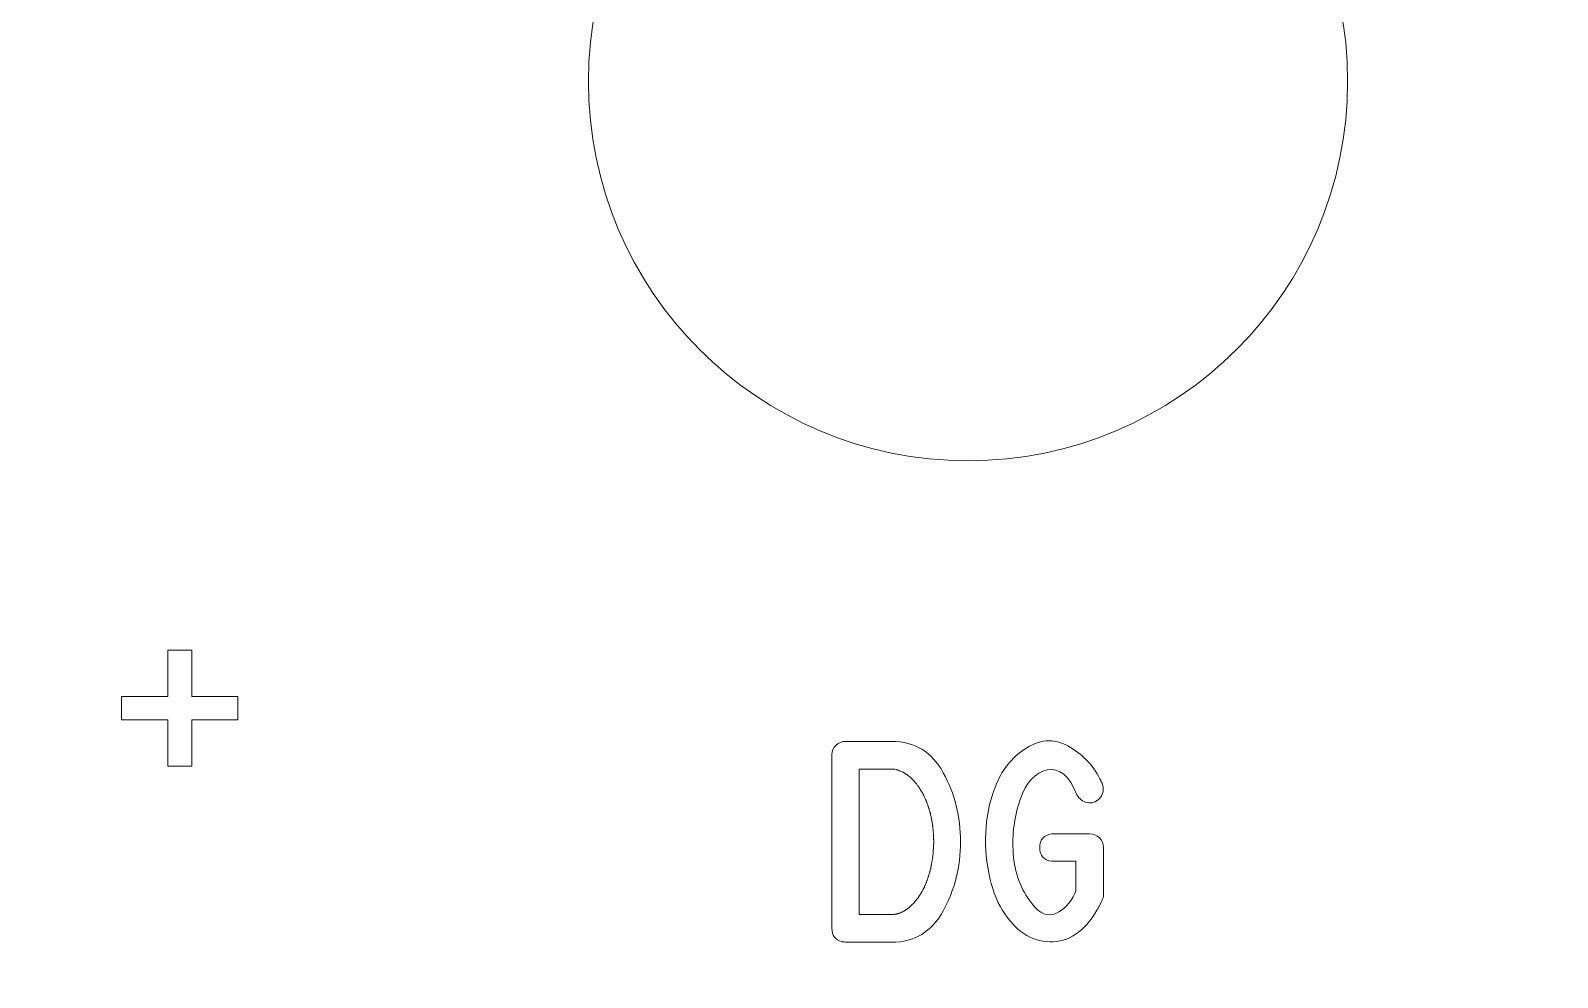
# Model space of a CAD drawing. Header units: millimetres. Extents: x -104 to 90, y -60 to 124.
# Drawn here: x -30.29 to -6.15, y 94.17 to 109.14 of the extents above; entities that cross this region are included whole.
import ezdxf

# ---------------------------------------------------------------- set-up
doc = ezdxf.new("R2010")
doc.units = ezdxf.units.MM
doc.header["$MEASUREMENT"] = 0
doc.layers.add('Cut', color=7, linetype='Continuous')
doc.layers.add('Engrave', color=7, linetype='Continuous')

msp = doc.modelspace()

# ---------------------------------------------------------------- linework, layer by layer
at = {"layer": 'Cut', "color": 250, "lineweight": 9}
msp.add_ellipse((-15.471, 108.3414), major_axis=(0, 6), ratio=1, dxfattribs=at)
msp.add_open_spline([(39.8308, 68.5664), (40.2289, 68.5666), (40.6106, 68.725), (40.8919, 69.0067), (40.8919, 69.0067), (41.1732, 69.2883), (41.3311, 69.6683), (41.3308, 70.0664), (41.3308, 70.0664), (41.3308, 70.0664), (41.3308, 74.5539), (41.3308, 74.5539), (41.3308, 74.5539), (41.3306, 74.9519), (41.1722, 75.3336), (40.8905, 75.6149), (40.8905, 75.6149), (40.6089, 75.8962), (40.2289, 76.0541), (39.8308, 76.0539), (39.8308, 76.0539), (39.8308, 76.0539), (37.3683, 76.0539), (37.3683, 76.0539), (37.3683, 76.0539), (35.2247, 76.0539), (33.244, 77.1975), (32.1722, 79.0539), (32.1722, 79.0539), (31.1004, 80.9103), (31.1004, 83.1975), (32.1722, 85.0539), (32.1722, 85.0539), (33.244, 86.9103), (35.2247, 88.0539), (37.3683, 88.0539), (37.3683, 88.0539), (37.3683, 88.0539), (39.8308, 88.0539), (39.8308, 88.0539), (39.8308, 88.0539), (40.2289, 88.0541), (40.6106, 88.2125), (40.8919, 88.4942), (40.8919, 88.4942), (41.1732, 88.7758), (41.3311, 89.1558), (41.3308, 89.5539), (41.3308, 89.5539), (41.3308, 89.5539), (41.3308, 103.1289), (41.3308, 103.1289), (41.3308, 103.1289), (41.3306, 103.5269), (41.1722, 103.9086), (40.8905, 104.1899), (40.8905, 104.1899), (40.6089, 104.4712), (40.2289, 104.6291), (39.8308, 104.6289), (39.8308, 104.6289), (39.8308, 104.6289), (37.3683, 104.6289), (37.3683, 104.6289), (37.3683, 104.6289), (35.2247, 104.6289), (33.244, 105.7725), (32.1722, 107.6289), (32.1722, 107.6289), (31.1004, 109.4853), (31.1004, 111.7725), (32.1722, 113.6289), (32.1722, 113.6289), (33.244, 115.4853), (35.2247, 116.6289), (37.3683, 116.6289), (37.3683, 116.6289), (37.3683, 116.6289), (39.8308, 116.6289), (39.8308, 116.6289), (39.8308, 116.6289), (40.2289, 116.6291), (40.6106, 116.7875), (40.8919, 117.0692), (40.8919, 117.0692), (41.1732, 117.3508), (41.3311, 117.7308), (41.3308, 118.1289), (41.3308, 118.1289), (41.3308, 118.1289), (41.3308, 122.6164), (41.3308, 122.6164), (41.3308, 122.6164), (41.3306, 123.0144), (41.1722, 123.3961), (40.8905, 123.6774), (40.8905, 123.6774), (40.6089, 123.9587), (40.2289, 124.1166), (39.8308, 124.1164), (39.8308, 124.1164), (39.8308, 124.1164), (-101.6192, 124.1164), (-101.6192, 124.1164), (-101.6192, 124.1164), (-102.0172, 124.1161), (-102.3989, 123.9577), (-102.6802, 123.6761), (-102.6802, 123.6761), (-102.9615, 123.3944), (-103.1194, 123.0144), (-103.1192, 122.6164), (-103.1192, 122.6164), (-103.1192, 122.6164), (-103.1192, 118.1289), (-103.1192, 118.1289), (-103.1192, 118.1289), (-103.1189, 117.7308), (-102.9605, 117.3491), (-102.6789, 117.0678), (-102.6789, 117.0678), (-102.3972, 116.7865), (-102.0172, 116.6286), (-101.6192, 116.6289), (-101.6192, 116.6289), (-101.6192, 116.6289), (-99.1567, 116.6289), (-99.1567, 116.6289), (-99.1567, 116.6289), (-97.0131, 116.6289), (-95.0323, 115.4853), (-93.9605, 113.6289), (-93.9605, 113.6289), (-92.8887, 111.7725), (-92.8887, 109.4853), (-93.9605, 107.6289), (-93.9605, 107.6289), (-95.0323, 105.7725), (-97.0131, 104.6289), (-99.1567, 104.6289), (-99.1567, 104.6289), (-99.1567, 104.6289), (-101.6192, 104.6289), (-101.6192, 104.6289), (-101.6192, 104.6289), (-102.0172, 104.6286), (-102.3989, 104.4702), (-102.6802, 104.1886), (-102.6802, 104.1886), (-102.9615, 103.9069), (-103.1194, 103.5269), (-103.1192, 103.1289), (-103.1192, 103.1289), (-103.1192, 103.1289), (-103.1192, 89.5539), (-103.1192, 89.5539), (-103.1192, 89.5539), (-103.1189, 89.1558), (-102.9605, 88.7741), (-102.6789, 88.4928), (-102.6789, 88.4928), (-102.3972, 88.2115), (-102.0172, 88.0536), (-101.6192, 88.0539), (-101.6192, 88.0539), (-101.6192, 88.0539), (-99.1567, 88.0539), (-99.1567, 88.0539), (-99.1567, 88.0539), (-97.0131, 88.0539), (-95.0323, 86.9103), (-93.9605, 85.0539), (-93.9605, 85.0539), (-92.8887, 83.1975), (-92.8887, 80.9103), (-93.9605, 79.0539), (-93.9605, 79.0539), (-95.0323, 77.1975), (-97.0131, 76.0539), (-99.1567, 76.0539), (-99.1567, 76.0539), (-99.1567, 76.0539), (-101.6192, 76.0539), (-101.6192, 76.0539), (-101.6192, 76.0539), (-102.0172, 76.0536), (-102.3989, 75.8952), (-102.6802, 75.6136), (-102.6802, 75.6136), (-102.9615, 75.3319), (-103.1194, 74.9519), (-103.1192, 74.5539), (-103.1192, 74.5539), (-103.1192, 74.5539), (-103.1192, 70.0664), (-103.1192, 70.0664), (-103.1192, 70.0664), (-103.1189, 69.6683), (-102.9605, 69.2866), (-102.6789, 69.0053), (-102.6789, 69.0053), (-102.3972, 68.724), (-102.0172, 68.5661), (-101.6192, 68.5664), (-101.6192, 68.5664), (-101.6192, 68.5664), (39.8308, 68.5664), (39.8308, 68.5664)], degree=3, knots=[0, 0, 0, 0, 0.0188679, 0.0188679, 0.0188679, 0.0188679, 0.0377358, 0.0377358, 0.0377358, 0.0377358, 0.0566038, 0.0566038, 0.0566038, 0.0566038, 0.0754717, 0.0754717, 0.0754717, 0.0754717, 0.0943396, 0.0943396, 0.0943396, 0.0943396, 0.1132075, 0.1132075, 0.1132075, 0.1132075, 0.1320755, 0.1320755, 0.1320755, 0.1320755, 0.1509434, 0.1509434, 0.1509434, 0.1509434, 0.1698113, 0.1698113, 0.1698113, 0.1698113, 0.1886792, 0.1886792, 0.1886792, 0.1886792, 0.2075472, 0.2075472, 0.2075472, 0.2075472, 0.2264151, 0.2264151, 0.2264151, 0.2264151, 0.245283, 0.245283, 0.245283, 0.245283, 0.2641509, 0.2641509, 0.2641509, 0.2641509, 0.2830189, 0.2830189, 0.2830189, 0.2830189, 0.3018868, 0.3018868, 0.3018868, 0.3018868, 0.3207547, 0.3207547, 0.3207547, 0.3207547, 0.3396226, 0.3396226, 0.3396226, 0.3396226, 0.3584906, 0.3584906, 0.3584906, 0.3584906, 0.3773585, 0.3773585, 0.3773585, 0.3773585, 0.3962264, 0.3962264, 0.3962264, 0.3962264, 0.4150943, 0.4150943, 0.4150943, 0.4150943, 0.4339623, 0.4339623, 0.4339623, 0.4339623, 0.4528302, 0.4528302, 0.4528302, 0.4528302, 0.4716981, 0.4716981, 0.4716981, 0.4716981, 0.490566, 0.490566, 0.490566, 0.490566, 0.509434, 0.509434, 0.509434, 0.509434, 0.5283019, 0.5283019, 0.5283019, 0.5283019, 0.5471698, 0.5471698, 0.5471698, 0.5471698, 0.5660377, 0.5660377, 0.5660377, 0.5660377, 0.5849057, 0.5849057, 0.5849057, 0.5849057, 0.6037736, 0.6037736, 0.6037736, 0.6037736, 0.6226415, 0.6226415, 0.6226415, 0.6226415, 0.6415094, 0.6415094, 0.6415094, 0.6415094, 0.6603774, 0.6603774, 0.6603774, 0.6603774, 0.6792453, 0.6792453, 0.6792453, 0.6792453, 0.6981132, 0.6981132, 0.6981132, 0.6981132, 0.7169811, 0.7169811, 0.7169811, 0.7169811, 0.7358491, 0.7358491, 0.7358491, 0.7358491, 0.754717, 0.754717, 0.754717, 0.754717, 0.7735849, 0.7735849, 0.7735849, 0.7735849, 0.7924528, 0.7924528, 0.7924528, 0.7924528, 0.8113208, 0.8113208, 0.8113208, 0.8113208, 0.8301887, 0.8301887, 0.8301887, 0.8301887, 0.8490566, 0.8490566, 0.8490566, 0.8490566, 0.8679245, 0.8679245, 0.8679245, 0.8679245, 0.8867925, 0.8867925, 0.8867925, 0.8867925, 0.9056604, 0.9056604, 0.9056604, 0.9056604, 0.9245283, 0.9245283, 0.9245283, 0.9245283, 0.9433962, 0.9433962, 0.9433962, 0.9433962, 0.9622642, 0.9622642, 0.9622642, 0.9622642, 1, 1, 1, 1], dxfattribs=at)
at = {"layer": 'Engrave', "color": 240, "lineweight": 9}
for points, knots in [([(-27.7377, 99.348), (-27.7377, 99.348), (-27.7377, 98.6129), (-27.7377, 98.6129), (-27.7377, 98.6129), (-27.7377, 98.6129), (-27.0101, 98.6129), (-27.0101, 98.6129), (-27.0101, 98.6129), (-27.0101, 98.6129), (-27.0101, 98.2467), (-27.0101, 98.2467), (-27.0101, 98.2467), (-27.0101, 98.2467), (-27.7377, 98.2467), (-27.7377, 98.2467), (-27.7377, 98.2467), (-27.7377, 98.2467), (-27.7377, 97.5116), (-27.7377, 97.5116), (-27.7377, 97.5116), (-27.7377, 97.5116), (-28.1189, 97.5116), (-28.1189, 97.5116), (-28.1189, 97.5116), (-28.1189, 97.5116), (-28.1189, 98.2467), (-28.1189, 98.2467), (-28.1189, 98.2467), (-28.1189, 98.2467), (-28.8514, 98.2467), (-28.8514, 98.2467), (-28.8514, 98.2467), (-28.8514, 98.2467), (-28.8514, 98.6129), (-28.8514, 98.6129), (-28.8514, 98.6129), (-28.8514, 98.6129), (-28.1189, 98.6129), (-28.1189, 98.6129), (-28.1189, 98.6129), (-28.1189, 98.6129), (-28.1189, 99.348), (-28.1189, 99.348), (-28.1189, 99.348), (-28.1189, 99.348), (-27.7377, 99.348), (-27.7377, 99.348)], [0, 0, 0, 0, 0.0769231, 0.0769231, 0.0769231, 0.0769231, 0.1538462, 0.1538462, 0.1538462, 0.1538462, 0.2307692, 0.2307692, 0.2307692, 0.2307692, 0.3076923, 0.3076923, 0.3076923, 0.3076923, 0.3846154, 0.3846154, 0.3846154, 0.3846154, 0.4615385, 0.4615385, 0.4615385, 0.4615385, 0.5384615, 0.5384615, 0.5384615, 0.5384615, 0.6153846, 0.6153846, 0.6153846, 0.6153846, 0.6923077, 0.6923077, 0.6923077, 0.6923077, 0.7692308, 0.7692308, 0.7692308, 0.7692308, 0.8461538, 0.8461538, 0.8461538, 0.8461538, 1, 1, 1, 1]), ([(-17.408, 97.9043), (-17.408, 97.9043), (-16.6778, 97.9043), (-16.6778, 97.9043), (-16.6778, 97.9043), (-16.3148, 97.9043), (-16.0433, 97.7392), (-15.8623, 97.4085), (-15.8623, 97.4085), (-15.6814, 97.0777), (-15.5909, 96.7137), (-15.5909, 96.3168), (-15.5909, 96.3168), (-15.5909, 95.9199), (-15.6819, 95.5564), (-15.8629, 95.2257), (-15.8629, 95.2257), (-16.0444, 94.8949), (-16.3158, 94.7293), (-16.6778, 94.7293), (-16.6778, 94.7293), (-16.6778, 94.7293), (-17.408, 94.7293), (-17.408, 94.7293), (-17.408, 94.7293), (-17.408, 94.7293), (-17.4049, 94.7293), (-17.4049, 94.7293), (-17.4049, 94.7293), (-17.4049, 94.7293), (-17.408, 94.7293), (-17.408, 94.7293), (-17.408, 94.7293), (-17.4419, 94.7346), (-17.4604, 94.7378), (-17.4636, 94.7388), (-17.4636, 94.7388), (-17.571, 94.7642), (-17.6245, 94.8346), (-17.6234, 94.9494), (-17.6234, 94.9494), (-17.6234, 94.9494), (-17.625, 94.9494), (-17.625, 94.9494), (-17.625, 94.9494), (-17.625, 94.9494), (-17.6234, 97.6873), (-17.6234, 97.6873), (-17.6234, 97.6873), (-17.6245, 97.6905), (-17.625, 97.6948), (-17.625, 97.6995), (-17.625, 97.6995), (-17.6218, 97.7567), (-17.5996, 97.8048), (-17.5578, 97.8445), (-17.5578, 97.8445), (-17.5155, 97.8842), (-17.4652, 97.9043), (-17.4065, 97.9043), (-17.4065, 97.9043), (-17.4065, 97.9043), (-17.408, 97.9043), (-17.408, 97.9043)], [0, 0, 0, 0, 0.0588235, 0.0588235, 0.0588235, 0.0588235, 0.1176471, 0.1176471, 0.1176471, 0.1176471, 0.1764706, 0.1764706, 0.1764706, 0.1764706, 0.2352941, 0.2352941, 0.2352941, 0.2352941, 0.2941176, 0.2941176, 0.2941176, 0.2941176, 0.3529412, 0.3529412, 0.3529412, 0.3529412, 0.4117647, 0.4117647, 0.4117647, 0.4117647, 0.4705882, 0.4705882, 0.4705882, 0.4705882, 0.5294118, 0.5294118, 0.5294118, 0.5294118, 0.5882353, 0.5882353, 0.5882353, 0.5882353, 0.6470588, 0.6470588, 0.6470588, 0.6470588, 0.7058824, 0.7058824, 0.7058824, 0.7058824, 0.7647059, 0.7647059, 0.7647059, 0.7647059, 0.8235294, 0.8235294, 0.8235294, 0.8235294, 0.8823529, 0.8823529, 0.8823529, 0.8823529, 1, 1, 1, 1]), ([(-14.1351, 96.0083), (-14.1351, 96.0083), (-14.1489, 96.0099), (-14.1489, 96.0099), (-14.1489, 96.0099), (-14.2754, 96.0252), (-14.3383, 96.0972), (-14.3383, 96.2253), (-14.3383, 96.2253), (-14.3383, 96.3533), (-14.2754, 96.4253), (-14.1489, 96.4406), (-14.1489, 96.4406), (-14.1489, 96.4406), (-14.1351, 96.4438), (-14.1351, 96.4438), (-14.1351, 96.4438), (-14.1351, 96.4438), (-14.1214, 96.4438), (-14.1214, 96.4438), (-14.1214, 96.4438), (-14.1214, 96.4438), (-13.5494, 96.4438), (-13.5494, 96.4438), (-13.5494, 96.4438), (-13.489, 96.4438), (-13.4377, 96.4226), (-13.3948, 96.3798), (-13.3948, 96.3798), (-13.352, 96.3369), (-13.3308, 96.2851), (-13.3308, 96.2253), (-13.3308, 96.2253), (-13.3308, 96.2253), (-13.3308, 95.4394), (-13.3308, 95.4394), (-13.3308, 95.4394), (-13.3308, 95.4394), (-13.3493, 95.3992), (-13.3493, 95.3992), (-13.3493, 95.3992), (-13.3493, 95.3992), (-13.3599, 95.3744), (-13.3599, 95.3744), (-13.3599, 95.3744), (-13.3599, 95.3744), (-13.371, 95.3511), (-13.371, 95.3511), (-13.371, 95.3511), (-13.371, 95.3511), (-13.3832, 95.3278), (-13.3832, 95.3278), (-13.3832, 95.3278), (-13.3832, 95.3278), (-13.3959, 95.3045), (-13.3959, 95.3045), (-13.3959, 95.3045), (-13.3959, 95.3045), (-13.4065, 95.2812), (-13.4065, 95.2812), (-13.4065, 95.2812), (-13.4065, 95.2812), (-13.4192, 95.2579), (-13.4192, 95.2579), (-13.4192, 95.2579), (-13.4192, 95.2579), (-13.4329, 95.2347), (-13.4329, 95.2347), (-13.4329, 95.2347), (-13.6335, 94.8939), (-13.8827, 94.7272), (-14.1801, 94.7346), (-14.1801, 94.7346), (-14.478, 94.7425), (-14.7278, 94.9108), (-14.9305, 95.2394), (-14.9305, 95.2394), (-15.0268, 95.3955), (-15.0977, 95.5908), (-15.1443, 95.8263), (-15.1443, 95.8263), (-15.1908, 96.0612), (-15.2051, 96.3015), (-15.1861, 96.547), (-15.1861, 96.547), (-15.1676, 96.7925), (-15.1104, 97.0259), (-15.0152, 97.2476), (-15.0152, 97.2476), (-14.9194, 97.4693), (-14.7765, 97.6455), (-14.5865, 97.7757), (-14.5865, 97.7757), (-14.3484, 97.9371), (-14.1172, 97.9556), (-13.8917, 97.8323), (-13.8917, 97.8323), (-13.6663, 97.7085), (-13.498, 97.5355), (-13.3864, 97.3122), (-13.3864, 97.3122), (-13.3864, 97.3122), (-13.3742, 97.2873), (-13.3742, 97.2873), (-13.3742, 97.2873), (-13.3742, 97.2873), (-13.3647, 97.2656), (-13.3647, 97.2656), (-13.3647, 97.2656), (-13.3647, 97.2656), (-13.3525, 97.2423), (-13.3525, 97.2423), (-13.3525, 97.2423), (-13.3171, 97.1444), (-13.3308, 97.064), (-13.3927, 97.0021), (-13.3927, 97.0021), (-13.4525, 96.9433), (-13.5176, 96.9211), (-13.588, 96.9359), (-13.588, 96.9359), (-13.6584, 96.9513), (-13.7123, 96.9925), (-13.751, 97.0608), (-13.751, 97.0608), (-13.8716, 97.3608), (-14.0272, 97.4916), (-14.2182, 97.4529), (-14.2182, 97.4529), (-14.4087, 97.4148), (-14.5516, 97.2587), (-14.6469, 96.9851), (-14.6469, 96.9851), (-14.74, 96.7206), (-14.7765, 96.4359), (-14.7569, 96.1316), (-14.7569, 96.1316), (-14.7373, 95.8273), (-14.6379, 95.5617), (-14.459, 95.3357), (-14.459, 95.3357), (-14.3362, 95.1775), (-14.2113, 95.1267), (-14.0838, 95.1833), (-14.0838, 95.1833), (-13.9568, 95.2405), (-13.8568, 95.3463), (-13.7833, 95.5014), (-13.7833, 95.5014), (-13.7833, 95.5014), (-13.7663, 95.5352), (-13.7663, 95.5352), (-13.7663, 95.5352), (-13.7663, 95.5352), (-13.7663, 96.0083), (-13.7663, 96.0083), (-13.7663, 96.0083), (-13.7663, 96.0083), (-14.1351, 96.0083), (-14.1351, 96.0083)], [0, 0, 0, 0, 0.0243902, 0.0243902, 0.0243902, 0.0243902, 0.0487805, 0.0487805, 0.0487805, 0.0487805, 0.0731707, 0.0731707, 0.0731707, 0.0731707, 0.097561, 0.097561, 0.097561, 0.097561, 0.1219512, 0.1219512, 0.1219512, 0.1219512, 0.1463415, 0.1463415, 0.1463415, 0.1463415, 0.1707317, 0.1707317, 0.1707317, 0.1707317, 0.195122, 0.195122, 0.195122, 0.195122, 0.2195122, 0.2195122, 0.2195122, 0.2195122, 0.2439024, 0.2439024, 0.2439024, 0.2439024, 0.2682927, 0.2682927, 0.2682927, 0.2682927, 0.2926829, 0.2926829, 0.2926829, 0.2926829, 0.3170732, 0.3170732, 0.3170732, 0.3170732, 0.3414634, 0.3414634, 0.3414634, 0.3414634, 0.3658537, 0.3658537, 0.3658537, 0.3658537, 0.3902439, 0.3902439, 0.3902439, 0.3902439, 0.4146341, 0.4146341, 0.4146341, 0.4146341, 0.4390244, 0.4390244, 0.4390244, 0.4390244, 0.4634146, 0.4634146, 0.4634146, 0.4634146, 0.4878049, 0.4878049, 0.4878049, 0.4878049, 0.5121951, 0.5121951, 0.5121951, 0.5121951, 0.5365854, 0.5365854, 0.5365854, 0.5365854, 0.5609756, 0.5609756, 0.5609756, 0.5609756, 0.5853659, 0.5853659, 0.5853659, 0.5853659, 0.6097561, 0.6097561, 0.6097561, 0.6097561, 0.6341463, 0.6341463, 0.6341463, 0.6341463, 0.6585366, 0.6585366, 0.6585366, 0.6585366, 0.6829268, 0.6829268, 0.6829268, 0.6829268, 0.7073171, 0.7073171, 0.7073171, 0.7073171, 0.7317073, 0.7317073, 0.7317073, 0.7317073, 0.7560976, 0.7560976, 0.7560976, 0.7560976, 0.7804878, 0.7804878, 0.7804878, 0.7804878, 0.804878, 0.804878, 0.804878, 0.804878, 0.8292683, 0.8292683, 0.8292683, 0.8292683, 0.8536585, 0.8536585, 0.8536585, 0.8536585, 0.8780488, 0.8780488, 0.8780488, 0.8780488, 0.902439, 0.902439, 0.902439, 0.902439, 0.9268293, 0.9268293, 0.9268293, 0.9268293, 0.9512195, 0.9512195, 0.9512195, 0.9512195, 1, 1, 1, 1]), ([(-16.6778, 95.1664), (-16.6757, 95.1664), (-16.6736, 95.1664), (-16.6714, 95.1664), (-16.6714, 95.1664), (-16.6693, 95.1664), (-16.6667, 95.1664), (-16.664, 95.1664), (-16.664, 95.1664), (-16.6619, 95.1664), (-16.6598, 95.1669), (-16.6582, 95.1675), (-16.6582, 95.1675), (-16.6566, 95.168), (-16.6545, 95.168), (-16.6513, 95.168), (-16.6513, 95.168), (-16.6492, 95.168), (-16.6471, 95.1685), (-16.6445, 95.169), (-16.6445, 95.169), (-16.6418, 95.1696), (-16.6392, 95.1696), (-16.636, 95.1696), (-16.636, 95.1696), (-16.6339, 95.1696), (-16.6318, 95.1701), (-16.6296, 95.1701), (-16.6296, 95.1701), (-16.6275, 95.1706), (-16.6249, 95.1712), (-16.6217, 95.1712), (-16.6217, 95.1712), (-16.6201, 95.1712), (-16.618, 95.1712), (-16.6159, 95.1717), (-16.6159, 95.1717), (-16.6138, 95.1722), (-16.6111, 95.1727), (-16.6079, 95.1727), (-16.6079, 95.1727), (-16.6037, 95.1749), (-16.5995, 95.1759), (-16.5958, 95.1759), (-16.5958, 95.1759), (-16.5937, 95.1759), (-16.5915, 95.1764), (-16.5894, 95.178), (-16.5894, 95.178), (-16.5873, 95.1796), (-16.5847, 95.1812), (-16.5815, 95.1817), (-16.5815, 95.1817), (-16.5794, 95.1817), (-16.5772, 95.1823), (-16.5746, 95.1828), (-16.5746, 95.1828), (-16.572, 95.1833), (-16.5693, 95.1839), (-16.5661, 95.1849), (-16.5661, 95.1849), (-16.564, 95.1849), (-16.5619, 95.1854), (-16.5598, 95.1865), (-16.5598, 95.1865), (-16.5577, 95.1876), (-16.5556, 95.1886), (-16.5524, 95.1897), (-16.5524, 95.1897), (-16.546, 95.1918), (-16.5413, 95.1939), (-16.5381, 95.196), (-16.5381, 95.196), (-16.5196, 95.2024), (-16.5143, 95.204), (-16.5227, 95.2024), (-16.5227, 95.2024), (-16.5206, 95.2024), (-16.5185, 95.2029), (-16.5164, 95.2045), (-16.5164, 95.2045), (-16.5143, 95.2061), (-16.5116, 95.2071), (-16.509, 95.2082), (-16.509, 95.2082), (-16.4995, 95.2145), (-16.4952, 95.2172), (-16.4963, 95.2161), (-16.4963, 95.2161), (-16.4862, 95.2214), (-16.4809, 95.2241), (-16.4809, 95.2241), (-16.4809, 95.2241), (-16.4788, 95.2251), (-16.4767, 95.2262), (-16.4746, 95.2278), (-16.4746, 95.2278), (-16.4725, 95.2294), (-16.4698, 95.231), (-16.4667, 95.2331), (-16.4667, 95.2331), (-16.4577, 95.2394), (-16.4529, 95.2426), (-16.4529, 95.2426), (-16.4529, 95.2426), (-16.4508, 95.2437), (-16.4487, 95.2447), (-16.446, 95.2463), (-16.446, 95.2463), (-16.4434, 95.2479), (-16.4407, 95.2495), (-16.4375, 95.2516), (-16.4375, 95.2516), (-16.4354, 95.2526), (-16.4333, 95.2542), (-16.4312, 95.2564), (-16.4312, 95.2564), (-16.4291, 95.2585), (-16.4264, 95.2606), (-16.4233, 95.2627), (-16.4233, 95.2627), (-16.4217, 95.2638), (-16.4196, 95.2648), (-16.4174, 95.2664), (-16.4174, 95.2664), (-16.4153, 95.268), (-16.4127, 95.2701), (-16.4095, 95.2717), (-16.4095, 95.2717), (-16.4074, 95.2738), (-16.4021, 95.278), (-16.3942, 95.2844), (-16.3942, 95.2844), (-16.3857, 95.2929), (-16.3815, 95.2966), (-16.3815, 95.2966), (-16.3815, 95.2966), (-16.3793, 95.2987), (-16.3778, 95.3008), (-16.3756, 95.3029), (-16.3756, 95.3029), (-16.3735, 95.305), (-16.3709, 95.3077), (-16.3677, 95.3109), (-16.3677, 95.3109), (-16.3656, 95.313), (-16.3635, 95.3146), (-16.3613, 95.3167), (-16.3613, 95.3167), (-16.3592, 95.3188), (-16.3571, 95.3214), (-16.3539, 95.3246), (-16.3539, 95.3246), (-16.3508, 95.3267), (-16.346, 95.331), (-16.3397, 95.3368), (-16.3397, 95.3368), (-16.3375, 95.3389), (-16.3354, 95.341), (-16.3338, 95.3431), (-16.3338, 95.3431), (-16.3317, 95.3453), (-16.3291, 95.3479), (-16.3259, 95.3511), (-16.3259, 95.3511), (-16.3238, 95.3532), (-16.3217, 95.3553), (-16.3195, 95.358), (-16.3195, 95.358), (-16.3174, 95.3606), (-16.3148, 95.3632), (-16.3121, 95.3664), (-16.3121, 95.3664), (-16.2994, 95.3828), (-16.2952, 95.3881), (-16.2994, 95.3818), (-16.2994, 95.3818), (-16.292, 95.3892), (-16.2878, 95.395), (-16.2857, 95.3992), (-16.2857, 95.3992), (-16.2762, 95.4114), (-16.2719, 95.4172), (-16.273, 95.4162), (-16.273, 95.4162), (-16.2709, 95.4193), (-16.2687, 95.422), (-16.2672, 95.4246), (-16.2672, 95.4246), (-16.265, 95.4273), (-16.2624, 95.4299), (-16.2592, 95.4331), (-16.2592, 95.4331), (-16.2571, 95.4363), (-16.2555, 95.4394), (-16.2539, 95.4426), (-16.2539, 95.4426), (-16.2523, 95.4458), (-16.2497, 95.4484), (-16.247, 95.4516), (-16.247, 95.4516), (-16.246, 95.4548), (-16.2439, 95.458), (-16.2412, 95.4617), (-16.2412, 95.4617), (-16.2386, 95.4654), (-16.2365, 95.4685), (-16.2343, 95.4717), (-16.2343, 95.4717), (-16.228, 95.4802), (-16.2243, 95.4865), (-16.2222, 95.4908), (-16.2222, 95.4908), (-16.2201, 95.4934), (-16.2179, 95.4971), (-16.2164, 95.5008), (-16.2164, 95.5008), (-16.2148, 95.504), (-16.2127, 95.5077), (-16.2095, 95.5109), (-16.2095, 95.5109), (-16.2074, 95.5135), (-16.2058, 95.5172), (-16.2042, 95.5209), (-16.2042, 95.5209), (-16.2026, 95.5241), (-16.2005, 95.5278), (-16.1973, 95.531), (-16.1973, 95.531), (-16.1952, 95.5358), (-16.192, 95.5426), (-16.1878, 95.5511), (-16.1878, 95.5511), (-16.1857, 95.5543), (-16.1841, 95.5574), (-16.1825, 95.5617), (-16.1825, 95.5617), (-16.1809, 95.5659), (-16.1788, 95.5701), (-16.1756, 95.5744), (-16.1756, 95.5744), (-16.1735, 95.5776), (-16.1714, 95.5807), (-16.1698, 95.5844), (-16.1698, 95.5844), (-16.1687, 95.5881), (-16.1661, 95.5918), (-16.1629, 95.5961), (-16.1629, 95.5961), (-16.1619, 95.5993), (-16.1608, 95.6024), (-16.1592, 95.6067), (-16.1592, 95.6067), (-16.1576, 95.6109), (-16.156, 95.6151), (-16.1539, 95.6194), (-16.1539, 95.6194), (-16.1507, 95.6241), (-16.147, 95.6321), (-16.1428, 95.6426), (-16.1428, 95.6426), (-16.1327, 95.668), (-16.129, 95.6765), (-16.1322, 95.667), (-16.1322, 95.667), (-16.1312, 95.6702), (-16.1296, 95.6744), (-16.128, 95.6786), (-16.128, 95.6786), (-16.1264, 95.6834), (-16.1248, 95.6882), (-16.1227, 95.6919), (-16.1227, 95.6919), (-16.1216, 95.6961), (-16.1206, 95.7003), (-16.119, 95.7046), (-16.119, 95.7046), (-16.1174, 95.7088), (-16.1153, 95.713), (-16.1137, 95.7183), (-16.1137, 95.7183), (-16.1105, 95.7278), (-16.1079, 95.7358), (-16.1058, 95.7432), (-16.1058, 95.7432), (-16.1047, 95.7474), (-16.1036, 95.7517), (-16.1021, 95.7559), (-16.1021, 95.7559), (-16.1005, 95.7596), (-16.0984, 95.7644), (-16.0962, 95.7696), (-16.0962, 95.7696), (-16.1005, 95.7591), (-16.0978, 95.7681), (-16.0888, 95.7961), (-16.0888, 95.7961), (-16.0867, 95.8009), (-16.0835, 95.8099), (-16.0793, 95.822), (-16.0793, 95.822), (-16.0793, 95.8263), (-16.0788, 95.831), (-16.0772, 95.8353), (-16.0772, 95.8353), (-16.0756, 95.84), (-16.074, 95.8448), (-16.073, 95.8501), (-16.073, 95.8501), (-16.0719, 95.8543), (-16.0708, 95.8585), (-16.0698, 95.8633), (-16.0698, 95.8633), (-16.0692, 95.8681), (-16.0677, 95.8728), (-16.0655, 95.8781), (-16.0655, 95.8781), (-16.0655, 95.8813), (-16.0645, 95.885), (-16.0629, 95.8898), (-16.0629, 95.8898), (-16.0613, 95.8945), (-16.0603, 95.8993), (-16.0592, 95.9046), (-16.0592, 95.9046), (-16.0581, 95.9115), (-16.0565, 95.9215), (-16.0544, 95.9337), (-16.0544, 95.9337), (-16.0544, 95.9379), (-16.0539, 95.9422), (-16.0523, 95.9469), (-16.0523, 95.9469), (-16.0507, 95.9517), (-16.0491, 95.9564), (-16.0486, 95.9617), (-16.0486, 95.9617), (-16.0486, 95.966), (-16.0481, 95.9702), (-16.047, 95.975), (-16.047, 95.975), (-16.046, 95.9797), (-16.0449, 95.9845), (-16.0438, 95.9898), (-16.0438, 95.9898), (-16.0428, 95.9972), (-16.0412, 96.0067), (-16.0391, 96.0194), (-16.0391, 96.0194), (-16.0391, 96.0231), (-16.038, 96.0279), (-16.0364, 96.0332), (-16.0364, 96.0332), (-16.0354, 96.0385), (-16.0338, 96.0432), (-16.0327, 96.0485), (-16.0327, 96.0485), (-16.0327, 96.0559), (-16.0317, 96.0654), (-16.0296, 96.0781), (-16.0296, 96.0781), (-16.0296, 96.0824), (-16.0296, 96.0866), (-16.029, 96.0914), (-16.029, 96.0914), (-16.0285, 96.0961), (-16.0274, 96.1014), (-16.0264, 96.1073), (-16.0264, 96.1073), (-16.0248, 96.12), (-16.0237, 96.1295), (-16.0237, 96.1369), (-16.0237, 96.1369), (-16.0227, 96.1443), (-16.0222, 96.1538), (-16.0222, 96.1665), (-16.0222, 96.1665), (-16.0211, 96.1739), (-16.0206, 96.184), (-16.0206, 96.1972), (-16.0206, 96.1972), (-16.0195, 96.2046), (-16.019, 96.2147), (-16.019, 96.2268), (-16.019, 96.2268), (-16.019, 96.2321), (-16.0184, 96.2369), (-16.0179, 96.2417), (-16.0179, 96.2417), (-16.0174, 96.2464), (-16.0169, 96.2517), (-16.0158, 96.2581), (-16.0158, 96.2581), (-16.0158, 96.2623), (-16.0153, 96.2665), (-16.0147, 96.2713), (-16.0147, 96.2713), (-16.0147, 96.2755), (-16.0142, 96.2813), (-16.0142, 96.2872), (-16.0142, 96.2872), (-16.0142, 96.2914), (-16.0142, 96.2962), (-16.0142, 96.3015), (-16.0142, 96.3015), (-16.0142, 96.3062), (-16.0142, 96.3115), (-16.0142, 96.3168), (-16.0142, 96.3168), (-16.0142, 96.3221), (-16.0142, 96.3269), (-16.0142, 96.3316), (-16.0142, 96.3316), (-16.0142, 96.3364), (-16.0142, 96.3411), (-16.0142, 96.3464), (-16.0142, 96.3464), (-16.0142, 96.3512), (-16.0147, 96.3565), (-16.0147, 96.3607), (-16.0147, 96.3607), (-16.0153, 96.3655), (-16.0158, 96.3713), (-16.0158, 96.3771), (-16.0158, 96.3771), (-16.0158, 96.3814), (-16.0158, 96.3861), (-16.0158, 96.3914), (-16.0158, 96.3914), (-16.0158, 96.3962), (-16.0158, 96.4015), (-16.0158, 96.4068), (-16.0158, 96.4068), (-16.0158, 96.4131), (-16.0169, 96.4232), (-16.019, 96.438), (-16.019, 96.438), (-16.019, 96.4502), (-16.0195, 96.4597), (-16.0206, 96.4655), (-16.0206, 96.4655), (-16.0206, 96.4729), (-16.0216, 96.4835), (-16.0237, 96.4983), (-16.0237, 96.4983), (-16.0237, 96.5105), (-16.0243, 96.52), (-16.0253, 96.5264), (-16.0253, 96.5264), (-16.0253, 96.5332), (-16.0259, 96.5433), (-16.028, 96.5555), (-16.028, 96.5555), (-16.029, 96.5597), (-16.0301, 96.5645), (-16.0306, 96.5697), (-16.0306, 96.5697), (-16.0311, 96.5745), (-16.0311, 96.5798), (-16.0311, 96.5851), (-16.0311, 96.5851), (-16.0333, 96.5973), (-16.0354, 96.6073), (-16.0375, 96.6147), (-16.0375, 96.6147), (-16.0386, 96.6184), (-16.0396, 96.6232), (-16.0407, 96.6274), (-16.0407, 96.6274), (-16.0417, 96.6322), (-16.0423, 96.6369), (-16.0423, 96.6422), (-16.0423, 96.6422), (-16.0433, 96.6496), (-16.0449, 96.6592), (-16.047, 96.6719), (-16.047, 96.6719), (-16.0481, 96.6793), (-16.0491, 96.6888), (-16.0513, 96.7015), (-16.0513, 96.7015), (-16.0555, 96.7137), (-16.0581, 96.7232), (-16.0592, 96.729), (-16.0592, 96.729), (-16.0613, 96.7417), (-16.0629, 96.7502), (-16.064, 96.7555), (-16.064, 96.7555), (-16.0661, 96.7597), (-16.0677, 96.7639), (-16.0687, 96.7687), (-16.0687, 96.7687), (-16.0698, 96.7735), (-16.0703, 96.7782), (-16.0714, 96.7835), (-16.0714, 96.7835), (-16.0724, 96.7878), (-16.074, 96.792), (-16.0761, 96.7968), (-16.0761, 96.7968), (-16.0782, 96.8015), (-16.0793, 96.8063), (-16.0793, 96.8116), (-16.0793, 96.8116), (-16.0888, 96.8391), (-16.0915, 96.8481), (-16.0872, 96.8375), (-16.0872, 96.8375), (-16.0894, 96.8449), (-16.0915, 96.8539), (-16.0946, 96.864), (-16.0946, 96.864), (-16.0968, 96.8671), (-16.0989, 96.8708), (-16.1005, 96.8756), (-16.1005, 96.8756), (-16.1021, 96.8804), (-16.1031, 96.8846), (-16.1042, 96.8888), (-16.1042, 96.8888), (-16.1052, 96.892), (-16.1084, 96.901), (-16.1137, 96.9153), (-16.1137, 96.9153), (-16.1174, 96.9253), (-16.1206, 96.9338), (-16.1227, 96.9402), (-16.1227, 96.9402), (-16.1248, 96.9433), (-16.1264, 96.947), (-16.128, 96.9518), (-16.128, 96.9518), (-16.1296, 96.9566), (-16.1312, 96.9608), (-16.1322, 96.965), (-16.1322, 96.965), (-16.1343, 96.9677), (-16.1365, 96.9714), (-16.138, 96.9756), (-16.138, 96.9756), (-16.1402, 96.9798), (-16.1417, 96.9841), (-16.1428, 96.9883), (-16.1428, 96.9883), (-16.147, 96.9984), (-16.1507, 97.0063), (-16.1539, 97.0116), (-16.1539, 97.0116), (-16.1581, 97.0217), (-16.1608, 97.0291), (-16.1629, 97.0333), (-16.1629, 97.0333), (-16.1671, 97.0433), (-16.1708, 97.0513), (-16.174, 97.056), (-16.174, 97.056), (-16.1761, 97.0592), (-16.1783, 97.0629), (-16.1798, 97.0666), (-16.1798, 97.0666), (-16.182, 97.0698), (-16.1835, 97.0735), (-16.1846, 97.0767), (-16.1846, 97.0767), (-16.191, 97.0867), (-16.1952, 97.0941), (-16.1973, 97.0984), (-16.1973, 97.0984), (-16.2063, 97.1127), (-16.2105, 97.1195), (-16.2095, 97.1185), (-16.2095, 97.1185), (-16.2127, 97.1217), (-16.2148, 97.1248), (-16.2164, 97.1285), (-16.2164, 97.1285), (-16.2179, 97.1322), (-16.2201, 97.1354), (-16.2222, 97.1386), (-16.2222, 97.1386), (-16.2243, 97.1428), (-16.228, 97.1487), (-16.2343, 97.1571), (-16.2343, 97.1571), (-16.2365, 97.1603), (-16.2386, 97.1635), (-16.2407, 97.1661), (-16.2407, 97.1661), (-16.2428, 97.1693), (-16.2444, 97.1725), (-16.2455, 97.1756), (-16.2455, 97.1756), (-16.2502, 97.1852), (-16.2592, 97.1968), (-16.2714, 97.2111), (-16.2714, 97.2111), (-16.2735, 97.2132), (-16.282, 97.2249), (-16.2963, 97.2455), (-16.2963, 97.2455), (-16.309, 97.2598), (-16.318, 97.2704), (-16.3243, 97.2767), (-16.3243, 97.2767), (-16.3307, 97.2836), (-16.3397, 97.2936), (-16.3524, 97.3058), (-16.3524, 97.3058), (-16.3603, 97.3153), (-16.3693, 97.3238), (-16.3788, 97.3323), (-16.3788, 97.3323), (-16.3857, 97.3376), (-16.3957, 97.345), (-16.4079, 97.3556), (-16.4079, 97.3556), (-16.4185, 97.364), (-16.428, 97.3714), (-16.4375, 97.3788), (-16.4375, 97.3788), (-16.4614, 97.3942), (-16.4709, 97.4011), (-16.4667, 97.3989), (-16.4667, 97.3989), (-16.4878, 97.4111), (-16.4968, 97.4169), (-16.4947, 97.4159), (-16.4947, 97.4159), (-16.4947, 97.4159), (-16.5042, 97.4206), (-16.5227, 97.4302), (-16.5227, 97.4302), (-16.527, 97.4318), (-16.5365, 97.4355), (-16.5524, 97.4408), (-16.5524, 97.4408), (-16.5656, 97.446), (-16.5757, 97.4497), (-16.5815, 97.4519), (-16.5815, 97.4519), (-16.5868, 97.4524), (-16.5915, 97.454), (-16.5958, 97.4556), (-16.5958, 97.4556), (-16.5995, 97.4572), (-16.6037, 97.4587), (-16.6079, 97.4609), (-16.6079, 97.4609), (-16.6265, 97.464), (-16.636, 97.4656), (-16.636, 97.4656), (-16.636, 97.4656), (-16.6423, 97.4667), (-16.6513, 97.4672), (-16.664, 97.4672), (-16.664, 97.4672), (-16.6667, 97.4672), (-16.6693, 97.4672), (-16.6714, 97.4672), (-16.6714, 97.4672), (-16.6736, 97.4672), (-16.6757, 97.4672), (-16.6778, 97.4672), (-16.6778, 97.4672), (-16.6778, 97.4672), (-17.1895, 97.4672), (-17.1895, 97.4672), (-17.1895, 97.4672), (-17.1895, 97.4672), (-17.1895, 95.1664), (-17.1895, 95.1664), (-17.1895, 95.1664), (-17.1895, 95.1664), (-17.1895, 95.1664), (-17.1895, 95.1664), (-17.1895, 95.1664), (-17.1895, 95.1664), (-16.6778, 95.1664), (-16.6778, 95.1664)], [0, 0, 0, 0, 0.005848, 0.005848, 0.005848, 0.005848, 0.0116959, 0.0116959, 0.0116959, 0.0116959, 0.0175439, 0.0175439, 0.0175439, 0.0175439, 0.0233918, 0.0233918, 0.0233918, 0.0233918, 0.0292398, 0.0292398, 0.0292398, 0.0292398, 0.0350877, 0.0350877, 0.0350877, 0.0350877, 0.0409357, 0.0409357, 0.0409357, 0.0409357, 0.0467836, 0.0467836, 0.0467836, 0.0467836, 0.0526316, 0.0526316, 0.0526316, 0.0526316, 0.0584795, 0.0584795, 0.0584795, 0.0584795, 0.0643275, 0.0643275, 0.0643275, 0.0643275, 0.0701754, 0.0701754, 0.0701754, 0.0701754, 0.0760234, 0.0760234, 0.0760234, 0.0760234, 0.0818713, 0.0818713, 0.0818713, 0.0818713, 0.0877193, 0.0877193, 0.0877193, 0.0877193, 0.0935673, 0.0935673, 0.0935673, 0.0935673, 0.0994152, 0.0994152, 0.0994152, 0.0994152, 0.1052632, 0.1052632, 0.1052632, 0.1052632, 0.1111111, 0.1111111, 0.1111111, 0.1111111, 0.1169591, 0.1169591, 0.1169591, 0.1169591, 0.122807, 0.122807, 0.122807, 0.122807, 0.128655, 0.128655, 0.128655, 0.128655, 0.1345029, 0.1345029, 0.1345029, 0.1345029, 0.1403509, 0.1403509, 0.1403509, 0.1403509, 0.1461988, 0.1461988, 0.1461988, 0.1461988, 0.1520468, 0.1520468, 0.1520468, 0.1520468, 0.1578947, 0.1578947, 0.1578947, 0.1578947, 0.1637427, 0.1637427, 0.1637427, 0.1637427, 0.1695906, 0.1695906, 0.1695906, 0.1695906, 0.1754386, 0.1754386, 0.1754386, 0.1754386, 0.1812865, 0.1812865, 0.1812865, 0.1812865, 0.1871345, 0.1871345, 0.1871345, 0.1871345, 0.1929825, 0.1929825, 0.1929825, 0.1929825, 0.1988304, 0.1988304, 0.1988304, 0.1988304, 0.2046784, 0.2046784, 0.2046784, 0.2046784, 0.2105263, 0.2105263, 0.2105263, 0.2105263, 0.2163743, 0.2163743, 0.2163743, 0.2163743, 0.2222222, 0.2222222, 0.2222222, 0.2222222, 0.2280702, 0.2280702, 0.2280702, 0.2280702, 0.2339181, 0.2339181, 0.2339181, 0.2339181, 0.2397661, 0.2397661, 0.2397661, 0.2397661, 0.245614, 0.245614, 0.245614, 0.245614, 0.251462, 0.251462, 0.251462, 0.251462, 0.2573099, 0.2573099, 0.2573099, 0.2573099, 0.2631579, 0.2631579, 0.2631579, 0.2631579, 0.2690058, 0.2690058, 0.2690058, 0.2690058, 0.2748538, 0.2748538, 0.2748538, 0.2748538, 0.2807018, 0.2807018, 0.2807018, 0.2807018, 0.2865497, 0.2865497, 0.2865497, 0.2865497, 0.2923977, 0.2923977, 0.2923977, 0.2923977, 0.2982456, 0.2982456, 0.2982456, 0.2982456, 0.3040936, 0.3040936, 0.3040936, 0.3040936, 0.3099415, 0.3099415, 0.3099415, 0.3099415, 0.3157895, 0.3157895, 0.3157895, 0.3157895, 0.3216374, 0.3216374, 0.3216374, 0.3216374, 0.3274854, 0.3274854, 0.3274854, 0.3274854, 0.3333333, 0.3333333, 0.3333333, 0.3333333, 0.3391813, 0.3391813, 0.3391813, 0.3391813, 0.3450292, 0.3450292, 0.3450292, 0.3450292, 0.3508772, 0.3508772, 0.3508772, 0.3508772, 0.3567251, 0.3567251, 0.3567251, 0.3567251, 0.3625731, 0.3625731, 0.3625731, 0.3625731, 0.3684211, 0.3684211, 0.3684211, 0.3684211, 0.374269, 0.374269, 0.374269, 0.374269, 0.380117, 0.380117, 0.380117, 0.380117, 0.3859649, 0.3859649, 0.3859649, 0.3859649, 0.3918129, 0.3918129, 0.3918129, 0.3918129, 0.3976608, 0.3976608, 0.3976608, 0.3976608, 0.4035088, 0.4035088, 0.4035088, 0.4035088, 0.4093567, 0.4093567, 0.4093567, 0.4093567, 0.4152047, 0.4152047, 0.4152047, 0.4152047, 0.4210526, 0.4210526, 0.4210526, 0.4210526, 0.4269006, 0.4269006, 0.4269006, 0.4269006, 0.4327485, 0.4327485, 0.4327485, 0.4327485, 0.4385965, 0.4385965, 0.4385965, 0.4385965, 0.4444444, 0.4444444, 0.4444444, 0.4444444, 0.4502924, 0.4502924, 0.4502924, 0.4502924, 0.4561404, 0.4561404, 0.4561404, 0.4561404, 0.4619883, 0.4619883, 0.4619883, 0.4619883, 0.4678363, 0.4678363, 0.4678363, 0.4678363, 0.4736842, 0.4736842, 0.4736842, 0.4736842, 0.4795322, 0.4795322, 0.4795322, 0.4795322, 0.4853801, 0.4853801, 0.4853801, 0.4853801, 0.4912281, 0.4912281, 0.4912281, 0.4912281, 0.497076, 0.497076, 0.497076, 0.497076, 0.502924, 0.502924, 0.502924, 0.502924, 0.5087719, 0.5087719, 0.5087719, 0.5087719, 0.5146199, 0.5146199, 0.5146199, 0.5146199, 0.5204678, 0.5204678, 0.5204678, 0.5204678, 0.5263158, 0.5263158, 0.5263158, 0.5263158, 0.5321637, 0.5321637, 0.5321637, 0.5321637, 0.5380117, 0.5380117, 0.5380117, 0.5380117, 0.5438596, 0.5438596, 0.5438596, 0.5438596, 0.5497076, 0.5497076, 0.5497076, 0.5497076, 0.5555556, 0.5555556, 0.5555556, 0.5555556, 0.5614035, 0.5614035, 0.5614035, 0.5614035, 0.5672515, 0.5672515, 0.5672515, 0.5672515, 0.5730994, 0.5730994, 0.5730994, 0.5730994, 0.5789474, 0.5789474, 0.5789474, 0.5789474, 0.5847953, 0.5847953, 0.5847953, 0.5847953, 0.5906433, 0.5906433, 0.5906433, 0.5906433, 0.5964912, 0.5964912, 0.5964912, 0.5964912, 0.6023392, 0.6023392, 0.6023392, 0.6023392, 0.6081871, 0.6081871, 0.6081871, 0.6081871, 0.6140351, 0.6140351, 0.6140351, 0.6140351, 0.619883, 0.619883, 0.619883, 0.619883, 0.625731, 0.625731, 0.625731, 0.625731, 0.6315789, 0.6315789, 0.6315789, 0.6315789, 0.6374269, 0.6374269, 0.6374269, 0.6374269, 0.6432749, 0.6432749, 0.6432749, 0.6432749, 0.6491228, 0.6491228, 0.6491228, 0.6491228, 0.6549708, 0.6549708, 0.6549708, 0.6549708, 0.6608187, 0.6608187, 0.6608187, 0.6608187, 0.6666667, 0.6666667, 0.6666667, 0.6666667, 0.6725146, 0.6725146, 0.6725146, 0.6725146, 0.6783626, 0.6783626, 0.6783626, 0.6783626, 0.6842105, 0.6842105, 0.6842105, 0.6842105, 0.6900585, 0.6900585, 0.6900585, 0.6900585, 0.6959064, 0.6959064, 0.6959064, 0.6959064, 0.7017544, 0.7017544, 0.7017544, 0.7017544, 0.7076023, 0.7076023, 0.7076023, 0.7076023, 0.7134503, 0.7134503, 0.7134503, 0.7134503, 0.7192982, 0.7192982, 0.7192982, 0.7192982, 0.7251462, 0.7251462, 0.7251462, 0.7251462, 0.7309942, 0.7309942, 0.7309942, 0.7309942, 0.7368421, 0.7368421, 0.7368421, 0.7368421, 0.7426901, 0.7426901, 0.7426901, 0.7426901, 0.748538, 0.748538, 0.748538, 0.748538, 0.754386, 0.754386, 0.754386, 0.754386, 0.7602339, 0.7602339, 0.7602339, 0.7602339, 0.7660819, 0.7660819, 0.7660819, 0.7660819, 0.7719298, 0.7719298, 0.7719298, 0.7719298, 0.7777778, 0.7777778, 0.7777778, 0.7777778, 0.7836257, 0.7836257, 0.7836257, 0.7836257, 0.7894737, 0.7894737, 0.7894737, 0.7894737, 0.7953216, 0.7953216, 0.7953216, 0.7953216, 0.8011696, 0.8011696, 0.8011696, 0.8011696, 0.8070175, 0.8070175, 0.8070175, 0.8070175, 0.8128655, 0.8128655, 0.8128655, 0.8128655, 0.8187135, 0.8187135, 0.8187135, 0.8187135, 0.8245614, 0.8245614, 0.8245614, 0.8245614, 0.8304094, 0.8304094, 0.8304094, 0.8304094, 0.8362573, 0.8362573, 0.8362573, 0.8362573, 0.8421053, 0.8421053, 0.8421053, 0.8421053, 0.8479532, 0.8479532, 0.8479532, 0.8479532, 0.8538012, 0.8538012, 0.8538012, 0.8538012, 0.8596491, 0.8596491, 0.8596491, 0.8596491, 0.8654971, 0.8654971, 0.8654971, 0.8654971, 0.871345, 0.871345, 0.871345, 0.871345, 0.877193, 0.877193, 0.877193, 0.877193, 0.8830409, 0.8830409, 0.8830409, 0.8830409, 0.8888889, 0.8888889, 0.8888889, 0.8888889, 0.8947368, 0.8947368, 0.8947368, 0.8947368, 0.9005848, 0.9005848, 0.9005848, 0.9005848, 0.9064327, 0.9064327, 0.9064327, 0.9064327, 0.9122807, 0.9122807, 0.9122807, 0.9122807, 0.9181287, 0.9181287, 0.9181287, 0.9181287, 0.9239766, 0.9239766, 0.9239766, 0.9239766, 0.9298246, 0.9298246, 0.9298246, 0.9298246, 0.9356725, 0.9356725, 0.9356725, 0.9356725, 0.9415205, 0.9415205, 0.9415205, 0.9415205, 0.9473684, 0.9473684, 0.9473684, 0.9473684, 0.9532164, 0.9532164, 0.9532164, 0.9532164, 0.9590643, 0.9590643, 0.9590643, 0.9590643, 0.9649123, 0.9649123, 0.9649123, 0.9649123, 0.9707602, 0.9707602, 0.9707602, 0.9707602, 0.9766082, 0.9766082, 0.9766082, 0.9766082, 0.9824561, 0.9824561, 0.9824561, 0.9824561, 0.9883041, 0.9883041, 0.9883041, 0.9883041, 1, 1, 1, 1])]:
    msp.add_open_spline(points, degree=3, knots=knots, dxfattribs=at)

doc.saveas('drawing.dxf')
